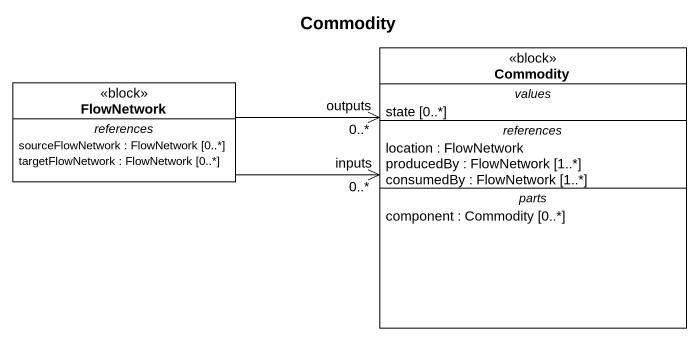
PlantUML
@startuml
title Commodity
hide circle
hide empty members
class FlowNetwork <<block>> #FFFFFF {
  -- references --
  sourceFlowNetwork : FlowNetwork [0..*]
  targetFlowNetwork : FlowNetwork [0..*]
}
class Commodity <<block>> #FFFFFF {
  -- values --
  state [0..*]
  -- references --
  location : FlowNetwork
  producedBy : FlowNetwork [1..*]
  consumedBy : FlowNetwork [1..*]
  -- parts --
  component : Commodity [0..*]
}
Commodity "inputs\n0..*" <-left- FlowNetwork
Commodity "outputs\n0..*" <-left- FlowNetwork
@enduml
